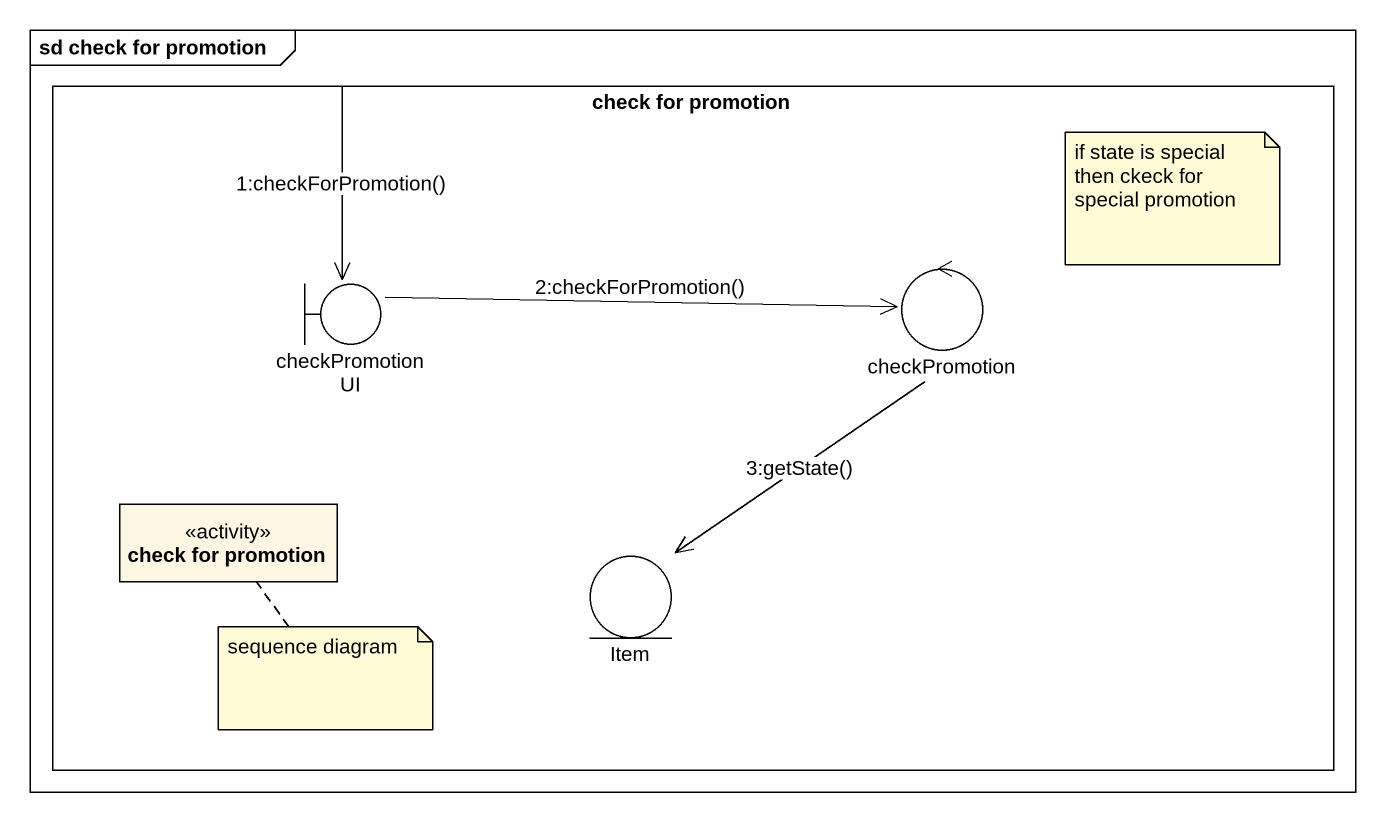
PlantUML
@startuml
mainframe sd check for promotion
allowmixing
hide circle
hide empty members
rectangle "check for promotion" as check_for_promotion {
  boundary checkPromotionUI
  control checkPromotion
  class "check for promotion" as check_for_promotion_2 <<activity>>
  entity Item
}
checkPromotionUI <-right- check_for_promotion : 1:checkForPromotion()
checkPromotion <-left- checkPromotionUI : 2:checkForPromotion()
checkPromotion --> Item : 3:getState()
note as N1
  if state is special then ckeck for special promotion
end note
note bottom of check_for_promotion_2 : sequence diagram
@enduml
